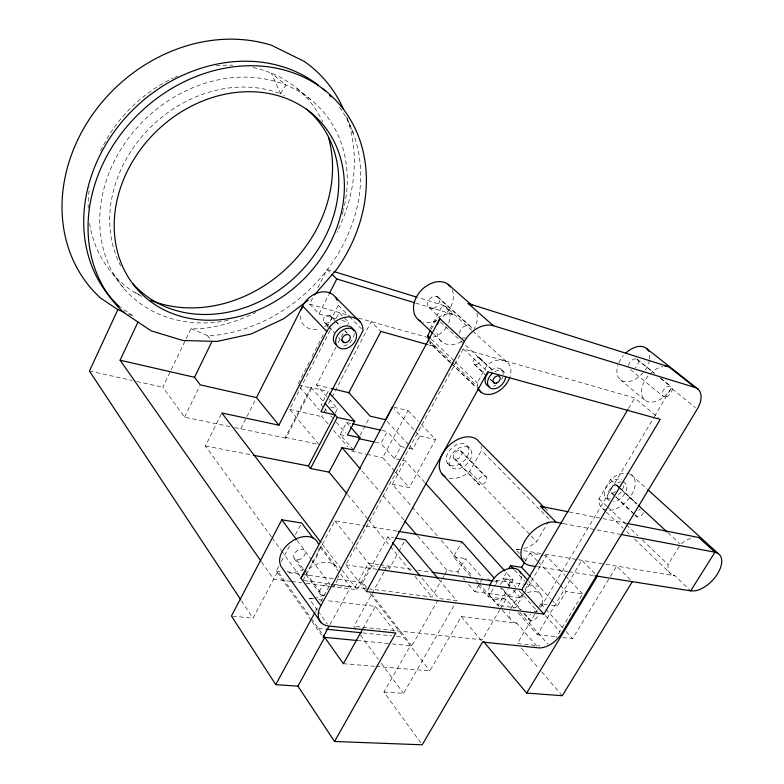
<?xml version="1.0" encoding="UTF-8"?>
<svg xmlns="http://www.w3.org/2000/svg" width="784" height="784" viewBox="0 0 784 784"><rect width="100%" height="100%" fill="white"/><g stroke="black" fill="none" stroke-linecap="round" stroke-linejoin="round"><path stroke-width="0.59" stroke-dasharray="3.92 2.94" d="M649.711 359.082L649.191 353.006M679.258 546.399L668.046 564.49L667.958 568.439A23.54 13.22 -46.3 0 0 674.926 575.789L690.675 590.842M230.016 426.574L184.534 417.157L162.827 387.227L191.002 328.663L198.832 328.917A156.633 133.829 -43.8 0 0 255.907 312.512M184.534 417.157L199.793 385.963M271.421 536.913L205.437 445.969L221.833 412.992M240.786 428.809L255.956 398.674M336.179 318.794L319.019 313.943L309.621 304.114L313.453 296.528M317.824 287.855L327.114 269.441L332.955 271.244M319.019 313.943L328.712 294.872M298.214 383.709L309.847 360.954M312.061 356.612L324.253 332.779M327.016 327.359L338.276 305.329L337.816 302.271M318.833 444.371L289.619 409.415L331.407 327.82M336.424 318.03L339.207 312.591L348.772 322.351L347.655 324.507M298.831 385.071L311.669 388.139L285.915 438.168L285.307 437.413L311.032 387.414L328.153 391.51L321.205 404.887L326.771 411.277M327.016 396.773L316.53 384.905L335.983 347.155M338.208 342.843L344.323 330.975M328.104 423.899L321.832 416.627L323.518 413.393M324.076 412.315L326.32 408.003M328.565 403.691L331.367 398.301M331.936 397.223L371.204 321.754L380.916 331.426M335.248 412.972L337.512 408.65L327.83 397.694M353.447 449.987L340.178 434.64L346.567 422.507L351.222 423.546M311.199 620.418L276.242 571.066L279.065 565.725M281.319 561.462L290.354 544.37M295.431 534.757L301.076 524.075M232.642 616.116L252.987 618.233L277.82 571.281L310.65 617.547M360.052 435.267L369.627 417.245M430.024 328.721L442.617 305.162L445.831 306.779L471.841 330.338M431.122 329.309L436.796 318.686L440.441 316.226A18.914 13.691 -47.1 0 1 452.819 314.423L442.617 305.162L418.117 297.587M302.977 580.415L334.905 520.85L364.864 525.799M424.771 482.454L405.161 460.776L394.44 458.542L380.906 443.43L387.257 431.602L381.445 430.308M394.764 471.243L382.7 457.631L408.043 410.62L392.47 406.886M394.44 458.542L400.928 446.576L387.257 431.602M315.472 611.451L318.392 606.071M320.725 601.769L329.496 585.628M365.658 590.626L345.783 564.872L463.275 348.929L634.697 397.949L658.423 417.833M437.198 535.727L392.333 484.326L405.161 460.776M409.16 448.37L412.698 449.134L419.852 436.002L394.127 408.65M330.084 624.417L350.497 587.167L338.659 571.614M392.333 484.326L409.238 487.589L435.61 439.559L421.41 424.644M355.162 587.177L368.392 563.088L379.093 564.617M330.534 586.403L357.171 589.793L370.44 565.666L355.74 547.124M366.442 587.275L362.727 582.473L387.815 536.883L393.676 537.824M451.947 362.061L477.554 386.532L477.25 382.827L486.982 365.168L490.784 362.551A19.874 13.72 -46.9 0 1 506.768 361.983A19.874 13.72 -46.9 0 1 510.021 376.673M356.073 629.209L353.917 626.289L383.886 572.183M384.474 571.124L387.414 565.813L389.481 568.371L398.311 552.455M398.909 551.387L404.799 540.774M362.904 628.67L375.311 606.375L325.86 600.505M449.183 478.171A24.608 16.601 -43.9 0 0 465 474.82L469.626 471.576L481.454 450.486L481.092 446.106M470.655 576.465L453.475 556.738L461.943 541.852M334.307 584.443L431.906 596.987L441.588 579.944M442.196 578.886L444.009 575.691M444.616 574.623L447.037 570.36L457.807 571.938L460.139 574.633M420.812 742.85L383.944 692.037L410.365 645.693M392.265 643.929L411.825 645.84L438.236 599.535M457.807 571.938L465.431 558.6L482.689 578.2M383.944 692.037L403.554 693.37L455.582 602.886M468.665 584.521L474.879 591.704L479.681 583.394M480.278 582.355L482.082 579.239M376.291 666.449L429.877 670.898L461.286 616.577L516.803 623.162L536.824 646.026M478.387 585.344L488.442 596.879L495.547 584.668M496.135 583.649L497.321 581.61L495.713 579.807M510.051 586.442L502.965 578.543L507.611 570.576M478.857 583.463L498.085 605.493L507.63 589.186M508.228 588.167L513.001 580.003L505.651 571.879M523.8 548.653A26.244 16.464 -44 0 0 531.758 545.194L536.628 541.685L549.594 519.567L481.454 450.486M525.211 561.226L529.974 553.092L542.822 555.219M499.878 609.629L482.16 639.822L353.917 626.289M500.486 608.58L505.984 599.211L514.02 608.306M628.494 408.484L634.697 397.949M474.879 591.704L520.292 597.859L524.457 590.803M525.045 589.793L528.014 584.756L539.196 586.373M523.643 594.243L515.676 607.757L498.085 605.493M524.261 593.204L546.33 555.797L564.872 575.27M606.248 510.129A22.217 13.514 -46.5 0 1 599.094 502.652L599.025 498.771L610.462 479.524L614.636 476.525A22.217 13.514 -46.5 0 1 628.16 473.458M534.727 614.303L517.332 643.537L539.813 645.908M535.354 613.264L540.94 603.866L546.801 604.65M540.882 607.071L653.738 417.676M654.366 416.618L671.29 388.207L695.388 407.611M518.038 612.853L537.324 634.668L581.855 560.315L595.752 574.505M551.485 605.277L557.346 606.052L566.077 591.489L582.581 593.86L556.14 637.647M562.853 637.539L572.575 638.637L609.746 577.504M610.373 576.465L616.675 566.097L630.659 580.023M280.613 93.58L285.944 85.025L271.342 73.147L280.613 93.58L284.543 95.903M681.374 543.743L684.873 541.166A23.54 13.22 -46.3 0 1 693.683 537.569M324.615 326.81L328.682 324.106M304.104 569.086L299.939 570.987A22.011 15.043 -37.3 0 1 285.856 570.997M191.002 328.663L207.329 335.493L212.229 335.64A149.097 125.959 -43.8 0 0 341.54 247.734A149.097 125.959 -43.8 0 0 338.12 105.33M343.402 663.715L375.066 666.341M357.279 640.518L391.059 643.811M318.333 628.386L325.546 629.121M362.835 632.933L391.696 635.873M396.508 636.373L403.721 637.108M537.324 634.668L556.767 636.853M428.309 337.62L358.631 318.157M317.451 610.295L308.965 598.496L313.796 599.074M318.618 599.642L324.645 600.358M290.59 581.326L273.636 579.17L261.719 562.177M291.795 581.483L301.477 582.718M306.328 583.325L329.329 586.256M304.182 580.572L333.102 584.286M331.279 584.697L350.497 587.167M276.242 571.066L282.652 571.918M288.708 572.712L300.801 574.309M302.016 574.466L333.474 578.612M338.306 579.249L362.727 582.473M488.442 596.879L505.984 599.211M345.783 564.872L377.124 569.282M370.44 565.666L377.731 566.705M382.435 567.371L389.481 568.371M487.462 578.896L489.843 579.239M495.811 580.101L525.633 584.413M380.279 564.794L412.776 569.458M417.607 570.154L429.691 571.889M493.704 581.091L497.321 581.61M502.965 578.543L513.001 580.003M453.475 556.738L465.431 558.6M536.599 566.616L567.587 571.487M568.782 571.673L593.811 575.613M366.069 525.995L398.419 531.346M543.988 555.415L546.33 555.797M519.371 553.582L515.353 549.261L518.91 549.849M523.663 550.642L543.851 553.994M545.037 554.19L577.102 559.521M578.288 559.717L604.67 564.108M605.865 564.304L674.926 575.789M563.382 523.604L595.869 529.739M597.065 529.964L619.928 534.276M205.437 445.969L252.125 455.024M569.155 511.952L601.563 518.342M602.759 518.577L626.769 523.31M285.307 437.413L317.638 444.116M351.604 451.172L365.952 454.152M367.147 454.397L382.7 457.631M234.798 427.574L285.915 438.168M400.928 446.576L404.456 447.35M340.178 434.64L345.999 435.894M375.085 442.176L380.906 443.43M89.435 371.038L132.055 380.436M136.788 381.485L162.827 387.227M289.619 409.415L321.832 416.627M419.852 436.002L435.61 439.559M330.525 407.033L337.512 408.65M316.53 384.905L330.368 388.247M341.902 320.411L348.772 322.351M428.456 344.852L435.404 346.812L430.426 342.049M309.621 304.114L349.497 315.531M415.843 303.124L452.819 314.423M127.939 313.806L133.545 316.128L119.364 306.622M135.299 292.804L139.748 294.725M450.79 362.953L429.622 342.686L432.111 345.254L435.404 346.812M637.382 359.484L654.346 373.125M660.941 378.427L671.31 386.757M636.481 358.994L654.375 373.39M660.03 377.937L670.398 386.277M297.009 88.504L311.816 100.46M630.463 369.607L663.195 396.361M620.369 379.74L644.909 400.173M437.972 296.979L470.263 326.144M436.766 296.362L469.048 325.527M472.742 331.152L506.827 362.022M631.512 474.957L646.888 488.883M500.956 369.097L503.416 371.351M429.201 307.7L439.853 317.53M479.318 357.808L494.087 371.489M617.175 485.443L619.84 487.913M620.732 488.736L636.726 503.544M440.383 322.008L464.579 344.421M465.48 345.244L486.982 365.168M610.462 479.524L617.645 486.178M618.547 487.011L637.402 504.475M667.929 532.748L679.601 543.557M478.612 357.465L493.381 371.146M616.449 485.139L619.115 487.609M620.007 488.432L636.892 504.063M463.275 348.929L486.06 370.156M474.722 364.56L485.09 374.272M490.274 379.133L492.862 381.563M611.794 492.95L615.322 496.262M616.214 497.085L637.412 516.95M474.006 364.227L485.247 374.752M490.431 379.613L492.156 381.23M611.069 492.646L634.04 514.167M634.922 514.99L636.686 516.646M433.601 333.984L442.205 342.108M606.444 498.095L609.462 500.947A11.936 7.262 -46.5 0 1 609.344 490.157A11.936 7.262 -46.5 0 1 620.84 481.886M431.259 339.041L454.25 360.934M455.132 361.777L477.25 382.827M599.025 498.771L606.983 506.356M607.874 507.199L625.573 524.045M626.455 524.888L637.96 535.844M642.38 540.058L668.046 564.49M429.877 340.971L451.065 361.218M451.672 363.796L476.378 387.443M432.111 345.254L450.643 362.992M451.525 363.835L476.221 387.482M602.847 508.738L605.483 511.266M606.365 512.109L623.094 528.132M626.622 531.503L629.258 534.031M634.54 539.088L671.525 574.505M327.114 269.441L331.142 273.41M338.276 305.329L348.547 315.736M349.399 316.599L361.375 328.741M467.676 446.302A13.181 8.918 -43.9 0 1 457.003 465.294A13.181 8.918 -43.9 0 1 448.076 452.554A13.181 8.918 -43.9 0 1 467.676 446.302L470.616 449.31A13.22 8.918 -43.9 0 1 459.894 468.342A13.22 8.918 -43.9 0 1 450.976 455.602A13.22 8.918 -43.9 0 1 470.616 449.31M330.985 316.246A4.557 3.508 -43.6 0 1 327.516 323.018A4.557 3.508 -43.6 0 1 323.9 318.118A4.557 3.508 -43.6 0 1 330.985 316.246L335.062 320.46M335.875 321.303L339.952 325.517M344.842 330.574L347.283 333.102M461.619 451.398A5.233 3.548 -43.9 0 1 457.405 458.954A5.233 3.548 -43.9 0 1 453.828 453.907A5.233 3.548 -43.9 0 1 461.619 451.398L486.413 477.044A5.37 3.538 -44 0 1 482.042 484.737A5.37 3.538 -44 0 1 478.495 479.69A5.37 3.538 -44 0 1 486.413 477.044M329.476 315.207L334.356 320.264M335.17 321.117L340.06 326.173M344.95 331.23L346.577 332.916M460.051 450.388L484.835 476.045M469.626 471.576L536.628 541.685M325.478 323.047L327.908 325.595M328.712 326.438L334.376 332.377M455.2 459.12L479.818 484.933M323.959 322.028L327.996 326.271M328.81 327.114L333.661 332.21M338.512 337.296L340.129 339.002M453.632 458.121L478.24 483.953M408.043 410.62L418.068 421.135M565.715 576.162L582.581 593.86M447.556 463.226L450.437 466.284M529.974 553.092L537.354 560.952M538.177 561.824L559.511 584.511M560.335 585.383L566.077 591.489M523.398 557.904L527.416 562.226M387.237 421.518L412.698 449.134M531.219 577.71L550.74 598.898M551.573 599.789L557.346 606.052M528.72 581.248L541.019 594.654M514.49 569.948L524.839 581.267M525.633 582.14L528.014 584.756M540.94 603.866L544.998 608.325M545.811 609.217L562.843 627.945M566.087 631.502L572.575 638.637M545.321 615.479L559.962 631.669M509.473 580.16L515.852 587.245M519.047 590.783L537.383 611.128M513.206 589.95L520.292 597.859M502.358 588.578L521.35 609.952M524.516 613.519L530.856 620.634A5.939 3.528 -42.6 0 0 538.363 615.146M520.478 609.952L500.692 587.677A5.782 3.557 -42.5 0 0 501.397 588.274M523.643 613.509L529.18 619.752M395.567 472.154L409.238 487.589M519.723 612.324L548.045 644.291M346.567 422.507L349.723 426.084M311.032 387.414L323.38 401.516M489.539 586.089A19.286 11.838 -42.5 0 0 489.02 593.586L490.421 596.448L499.212 606.512M502.407 610.168L511.188 620.232M441.206 540.323L472.448 576.122M475.653 579.788L478.054 582.541M330.74 415.834L332.338 417.666M336.307 422.223L345.842 433.17M299.988 387.482L319.353 409.875M463.236 578.229L464.794 580.023M333.582 430.259L347.684 446.625M521.272 648.113L538.628 668.252M541.783 671.917L562.295 695.722M361.934 470.861L380.22 492.244M383.405 495.968L404.083 520.145M417.607 535.952L447.037 570.36M438.873 579.503L456.798 600.789L438.844 598.486L421.057 577.014M461.286 616.577L481.778 641.126M387.815 536.883L391.677 541.548M347.635 494.665L367.735 519.067M368.509 520.008L411.806 572.575M414.893 576.328L431.906 596.987M207.329 335.493L212.052 341.305M334.905 520.85L352.761 543.371M371.655 593.988L411.825 645.84M361.297 582.277L366.51 589.019M370.234 593.821L429.877 670.898M375.311 606.375L394.352 631.1M322.342 544.292L341.305 569.066M342.03 570.017L357.171 589.793M320.617 546.125L335.836 566.077M112.955 274.067L124.529 289.257M320.146 547.31L337.914 570.644M297.156 540.411L311.062 559.1M311.797 560.08L330.064 584.57M360.385 635.04L378.368 659.344M381.249 663.235L403.554 693.37M296.617 559.845L305.29 571.683M306.015 572.673L322.645 595.36M294.382 558.767L303.055 570.615M305.946 574.564L320.391 594.311M272.136 537.902L280.741 549.77M281.456 550.76L300.105 576.465M318.157 611.275L327.349 624.054M311.346 618.537L323.282 635.354M311.895 621.398L321.685 635.216M241.492 600.867L252.987 618.233M452.064 289.796L452.985 292.02A23.108 17.023 -47.8 0 1 442.882 316.677M353.182 133.015L346.332 116.14A156.633 133.829 -43.8 0 1 336.895 232.348M300.262 315.785L301.046 320.313A21.168 16.395 -43.6 0 0 319.745 328.731M521.154 576.152L521.262 577.847A19.286 11.838 -42.5 0 1 517.205 587.833M520.478 549.319A26.244 16.464 -44 0 1 515.353 549.261M544.606 507.934A26.244 16.464 -44 0 1 547.673 510.943M629.366 473.82A22.217 13.514 -46.5 0 1 631.777 494.518A22.217 13.514 -46.5 0 1 608.227 510.355M354.25 333.357A11.691 8.849 -43.7 0 1 341.226 346.469M445.831 306.779A18.728 13.681 -47.1 0 1 448.134 324.272M446.37 327.359A18.728 13.681 -47.1 0 1 433.415 337.091M623.055 481.993A11.936 7.262 -46.5 0 1 625.612 492.234A11.936 7.262 -46.5 0 1 613.5 501.789M623.76 485.619A11.907 7.262 -46.5 0 1 615.469 497.164M610.481 498.947A11.907 7.262 -46.5 0 1 606.316 487.305A11.907 7.262 -46.5 0 1 621.81 479.984M615.626 491.578A4.733 2.891 -46.5 0 1 610.55 492.087A4.733 2.891 -46.5 0 1 612.608 486.501A4.733 2.891 -46.5 0 1 617.684 486.002M643.429 512.569A4.831 2.871 -46.4 0 1 638.294 516.979A4.831 2.871 -46.4 0 1 636.187 513.393M638.333 510.433A4.831 2.871 -46.4 0 1 640.352 509.208M490.823 370.391A10.682 7.37 -46.9 0 1 503.171 374.585M502.711 376.967A10.682 7.37 -46.9 0 1 501.672 379.368M495.939 385.13A10.682 7.37 -46.9 0 1 493.587 386.14M494.802 371.675A10.702 7.37 -46.9 0 1 505.484 374.644M253.016 67.551A130.997 111.818 -43.8 0 1 322.773 122.02M141.659 296.352A130.997 111.818 -43.8 0 1 89.258 221.362M88.2 208.24A130.997 111.818 -43.8 0 1 89.543 187.376M100.617 150.9A130.997 111.818 -43.8 0 1 173.431 78.008M174.499 77.518A130.997 111.818 -43.8 0 1 177.841 76.038M216.129 65.885A130.997 111.818 -43.8 0 1 232.799 65.19M527.416 592.763A19.669 11.78 -42.6 0 1 540.725 607.12M516.803 623.162A19.669 11.78 -42.6 0 1 509.845 611.873M510.815 608.796A19.669 11.78 -42.6 0 1 523.075 594.909M671.29 388.207A20.796 13.005 -49.6 0 1 646.212 401.036A20.796 13.005 -49.6 0 1 648.221 375.889M649.691 374.262A20.796 13.005 -49.6 0 1 662.901 366.5M649.524 360.199A20.364 13.054 -49.8 0 1 644.673 370.793M643.38 372.449A20.364 13.054 -49.8 0 1 639.675 376.163L635.559 379.064A20.364 13.054 -49.8 0 1 618.106 364.727M618.85 362.855A20.364 13.054 -49.8 0 1 623.339 355.72M338.443 575.779A22.511 15.043 -37.6 0 1 337.963 578.092M337.679 579.023A22.511 15.043 -37.6 0 1 332.935 587.334M324.125 594.762A22.511 15.043 -37.6 0 1 314.845 598.27M313.835 598.427A22.511 15.043 -37.6 0 1 308.965 598.496M304.074 573.604A22.511 15.043 -37.6 0 1 323.469 562.422A22.511 15.043 -37.6 0 1 337.865 569.449M628.543 365.707A6.105 3.91 -49.8 0 1 633.227 359.425A6.105 3.91 -49.8 0 1 638.274 360.973A6.105 3.91 -49.8 0 1 635.334 367.794M437.041 320.46A23.108 17.023 -47.8 0 1 423.046 322.155M459.581 333.406A7.164 5.125 -47.6 0 1 466.01 325.585A7.164 5.125 -47.6 0 1 471.831 329.937M465.422 337.718A7.164 5.125 -47.6 0 1 462.403 337.786M476.956 313.228A23.667 17.062 -47.6 0 1 474.134 328.976M461.511 341.667A23.667 17.062 -47.6 0 1 436.737 329.603M324.115 595.35A6.811 4.508 -37.7 0 1 320.303 589.264A6.811 4.508 -37.7 0 1 329.819 584.844M319.049 547.84A22.011 15.043 -37.3 0 1 310.484 564.686M500.447 584.57A5.782 3.557 -42.5 0 1 507.797 579.239A5.782 3.557 -42.5 0 1 508.287 585.677M530.837 620.634A5.939 3.528 -42.6 0 1 530.454 614.156M534.09 611.491A5.939 3.528 -42.6 0 1 537.481 611.412M515.705 589.764A19.286 11.838 -42.5 0 1 512.197 593.292L503.985 598.261A19.286 11.838 -42.5 0 1 490.421 596.448M120.775 266.08A123.343 104.115 -43.8 0 1 146.628 131.261A123.343 104.115 -43.8 0 1 281.593 94.158M228.036 320.372A133.27 112.533 -43.8 0 1 99.94 213.64A133.27 112.533 -43.8 0 1 242.158 77.136A133.27 112.533 -43.8 0 1 343.559 209.495M343.265 210.661A133.27 112.533 -43.8 0 1 341.991 215.306M476.456 364.511A4.175 2.93 -46.9 0 0 479.837 358.366A4.175 2.93 -46.9 0 0 473.673 360.17A4.175 2.93 -46.9 0 0 476.456 364.511M666.469 396.714A6.282 3.891 -49.6 0 0 671.937 387.57A6.282 3.891 -49.6 0 0 663.313 390.363A6.282 3.891 -49.6 0 0 666.469 396.714M433.346 308.288A6.929 5.106 -47.8 0 0 438.873 297.959A6.929 5.106 -47.8 0 0 428.485 300.733A6.929 5.106 -47.8 0 0 433.346 308.288M298.028 559.854A6.605 4.508 -37.3 0 0 305.113 551.289A6.605 4.508 -37.3 0 0 295.147 552.406A6.605 4.508 -37.3 0 0 298.028 559.854"/><path stroke-width="1.18" d="M301.164 309.905L302.614 305.966A21.168 16.395 -43.6 0 1 328.702 292.461L332.681 294.353L360.591 322.4M343.637 109.495A156.633 133.829 -43.8 0 0 304.31 61.436L271.715 45.364A156.633 133.829 -43.8 0 0 90.817 117.041A156.633 133.829 -43.8 0 0 100.548 298.057L117.855 309.621L89.435 371.038L240.815 599.838M261.023 561.177L120.099 360.209L137.974 322.048M346.861 493.724L329.084 472.135L310.493 468.548L308.386 465.951L335.101 414.883L320.901 411.669L363.09 330.476L362.502 326.34A21.766 16.474 -43.7 0 0 346.195 317.099A21.766 16.474 -43.7 0 0 326.81 331.534L278.898 425.183L256.495 397.596L200.322 384.885L194.52 377.3L212.052 341.305M256.495 397.596L302.614 305.966L326.81 331.534M329.251 293.804L336.787 278.967L331.955 274.204M313.492 538.559L301.644 523.006L281.799 519.812L231.447 615.989L275.733 684.648L297.93 686.157L334.533 741.488L422.223 744.8L482.542 642.037L538.422 647.858A20.07 11.691 -42.7 0 0 561.599 633.462L697.241 409.101A21.246 12.946 -49.5 0 0 694.957 387.443L668.713 366.736L468.185 303.506L493.332 325.703L694.957 387.443M392.47 406.886L385.601 419.734L370.185 416.177L348.831 392.706L380.916 331.426L427.29 344.519M310.493 468.548L337.296 417.392L324.948 403.299M329.76 393.313L354.672 421.302L347.43 435.002L359.964 437.707L353.447 449.987L342.04 447.615L329.084 472.135M428.868 340.991L427.721 335.679L430.563 330.368M334.533 741.488L395.822 633.002L328.77 626.024A23.04 15.014 -37.8 0 1 320.842 605.699L300.938 578.249L439.873 318.676L464.481 341.393A24.245 17.091 -47.5 0 1 493.332 325.703M275.733 684.648L314.884 612.529M320.842 605.699L464.481 341.393M328.917 626.543L323.077 637.196L357.279 640.518M297.93 686.157L324.694 637.353M362.904 628.67L343.402 663.715L323.282 635.354M508.777 568.586L510.511 565.597L521.634 567.322L530.415 576.848M521.634 567.322L524.614 562.246M378.329 569.458L521.801 589.646L627.866 409.532M543.89 614.078L660.246 419.371L487.815 371.792L366.393 591.577L543.89 614.078L521.801 589.646M483.728 641.694L526.672 693.085L597.388 576.171M632.306 581.659L562.295 695.722L526.672 693.085M595.007 575.799L690.675 590.842L714.969 552.21L698.779 537.51L627.964 523.555M314.345 294.96L336.689 269.382A150.077 126.253 -43.8 0 0 319.294 86.181A150.077 126.253 -43.8 0 0 128.36 124.872A150.077 126.253 -43.8 0 0 123.745 312.532L151.077 330.809L182.878 340.501L216.972 341.442L251.252 333.945L283.759 318.716L308.102 300.301M690.675 590.842L694.938 590.842A23.843 13.142 -46.3 0 0 717.34 574.104A23.843 13.142 -46.3 0 0 718.379 553.631L647.8 489.706M326.752 629.238L361.63 632.806M432.102 572.242L492.489 580.915M535.403 566.43L530.641 565.676A26.617 16.405 -44.1 0 1 524.927 540.774A26.617 16.405 -44.1 0 1 556.16 522.242L562.177 523.379M396.018 538.206L405.387 539.715L438.099 578.572M398.419 531.346L461.943 541.852L494.106 577.994M621.134 534.502L714.969 552.21L718.379 553.631M253.32 455.259L308.386 465.951M556.16 522.242L540.352 506.278L567.959 511.717M278.898 425.183L221.833 412.992L320.852 542.342M358.798 438.658L373.919 441.921M352.379 423.801L380.279 430.044M337.296 417.392L354.672 421.302M120.099 360.209L194.52 377.3M331.524 388.531L348.831 392.706M336.787 278.967L414.687 302.771M334.121 271.607L416.951 297.224M117.855 309.621L124.578 312.414M646.575 348.557L697.976 389.089M448.223 284.445L472.223 305.593A23.667 17.062 -47.6 0 0 468.185 303.506M638.303 505.298L667.037 531.915M492.862 381.563L494.596 383.18M418.989 320.176L432.748 333.18M427.721 335.679L430.377 338.198M477.985 389.178L481.513 392.559A19.874 13.72 -46.9 0 0 509.639 377.79M544.253 507.493L479.279 442.019A24.608 16.601 -43.9 0 0 448.321 446.243A24.608 16.601 -43.9 0 0 444.94 476.535M481.513 392.559L479.024 389.981L477.917 387.394M341.657 340.021L344.088 342.569M441.735 473.614L523.124 561.334M519.714 571.418L527.906 580.356M510.511 565.597L513.696 569.076M425.585 483.356L504.837 570.977M350.507 426.976L359.964 437.707M342.04 447.615L360.336 468.999M404.887 521.076L416.814 535.021M392.451 542.479L420.283 576.083M281.799 519.812L296.43 539.431M321.175 622.643L282.573 568.665L280.427 565.362L279.574 561.295A22.011 15.043 -37.3 0 1 289.031 543.39L293.794 540.078A22.011 15.043 -37.3 0 1 318.304 543.773M335.728 297.352L337.179 300.272M119.364 306.622A149.097 125.959 -43.8 0 1 125.959 117.169A149.097 125.959 -43.8 0 1 318.431 85.27M322.253 88.406A149.097 125.959 -43.8 0 1 325.027 90.866M329.437 95.168A149.097 125.959 -43.8 0 1 331.122 96.951M489.147 386.336A10.682 7.37 -46.9 0 1 488.128 372.949M505.631 376.839A10.702 7.37 -46.9 0 1 491.519 388.609A10.702 7.37 -46.9 0 1 492.538 373.233M336.522 345.215A11.691 8.849 -43.7 0 1 338.541 329.015A11.691 8.849 -43.7 0 1 353.898 330.887M540.352 506.278A26.244 16.464 -44 0 1 543.645 507.385M328.633 137.994A130.997 111.818 -43.8 0 1 284.974 269.823A130.997 111.818 -43.8 0 1 150.606 300.39M664.969 366.265A20.796 13.005 -49.6 0 1 668.713 366.736M648.682 351.291A20.364 13.054 -49.8 0 0 635.648 347.096L631.306 348.988A20.364 13.054 -49.8 0 0 625.534 353.359M300.938 578.249A22.511 15.043 -37.6 0 1 304.074 573.604M437.629 324.164A23.667 17.062 -47.6 0 1 439.873 318.676M420.91 321.332A23.108 17.023 -47.8 0 1 414.011 312.747L413.452 307.779A23.108 17.023 -47.8 0 1 424.066 287.679L429.015 284.367L434.267 282.299A23.108 17.023 -47.8 0 1 450.575 286.826M489.912 585.07A19.286 11.838 -42.5 0 1 505.954 569.449A19.286 11.838 -42.5 0 1 520.713 573.271M306.505 109.054A123.343 104.115 -43.8 0 1 298.89 273.381A123.343 104.115 -43.8 0 1 133.104 283.847M346.146 342.52A4.655 3.518 -43.7 0 0 349.733 335.63A4.655 3.518 -43.7 0 0 342.53 337.59A4.655 3.518 -43.7 0 0 346.146 342.52M346.097 348.488A11.721 8.859 -43.7 0 0 355.162 331.142A11.721 8.859 -43.7 0 0 337.051 336.022A11.721 8.859 -43.7 0 0 346.097 348.488M496.35 383.111A4.253 2.93 -46.9 0 0 499.829 376.869A4.253 2.93 -46.9 0 0 493.587 378.75A4.253 2.93 -46.9 0 0 496.35 383.111M228.526 318.676A124.156 104.35 -43.8 0 0 329.339 133.251A124.156 104.35 -43.8 0 0 130.017 165.963A124.156 104.35 -43.8 0 0 228.526 318.676"/></g></svg>
